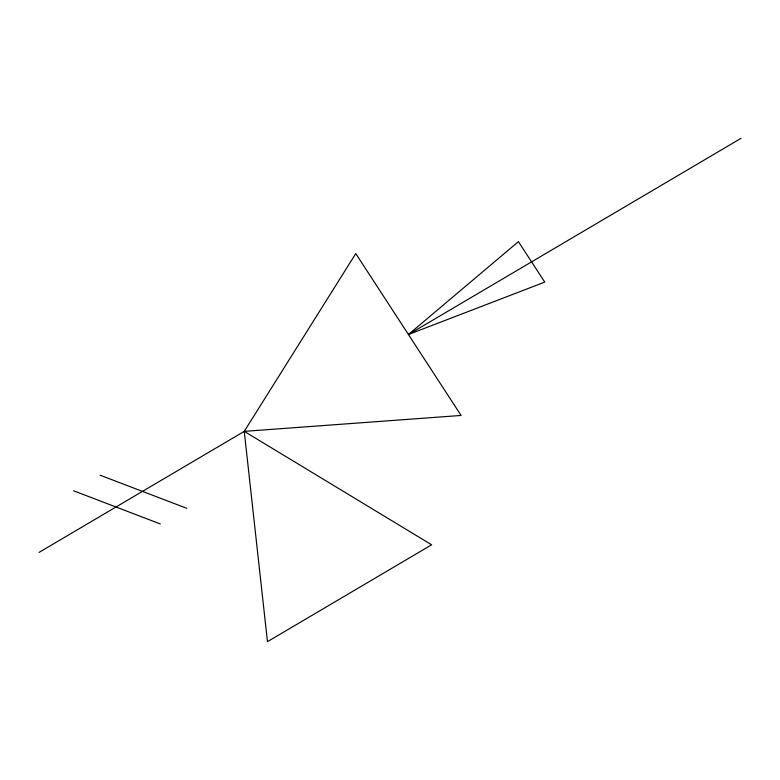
<?xml version="1.0" encoding="UTF-8"?>
<svg xmlns="http://www.w3.org/2000/svg" width="780" height="780" viewBox="0 0 780 780"><rect width="100%" height="100%" fill="white"/><g stroke="black" fill="none" stroke-linecap="round" stroke-linejoin="round"><path stroke-width="1.17" d="M244.247 431.36L431.652 544.801L267.462 641.657L244.247 431.36L355.777 253.578L461.097 415.447L244.247 431.36L39 552.425M408.437 334.513L518.417 241.634L544.752 282.106L408.437 334.513L741 138.343M100.084 475.176L186.791 508.326M73.612 490.796L160.319 523.946"/></g></svg>
